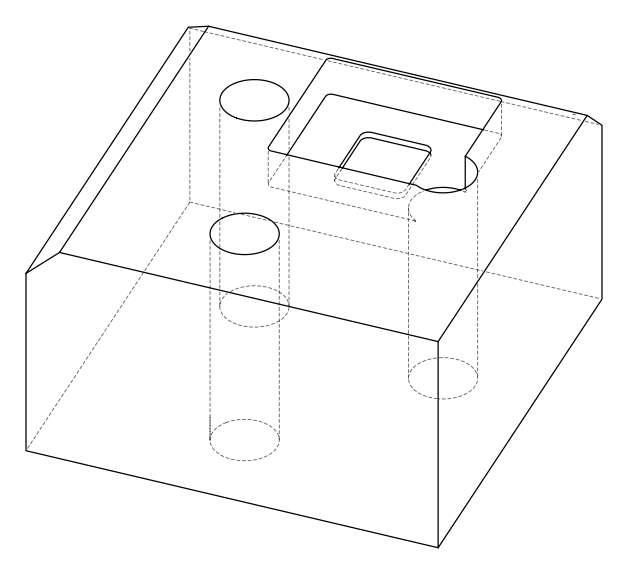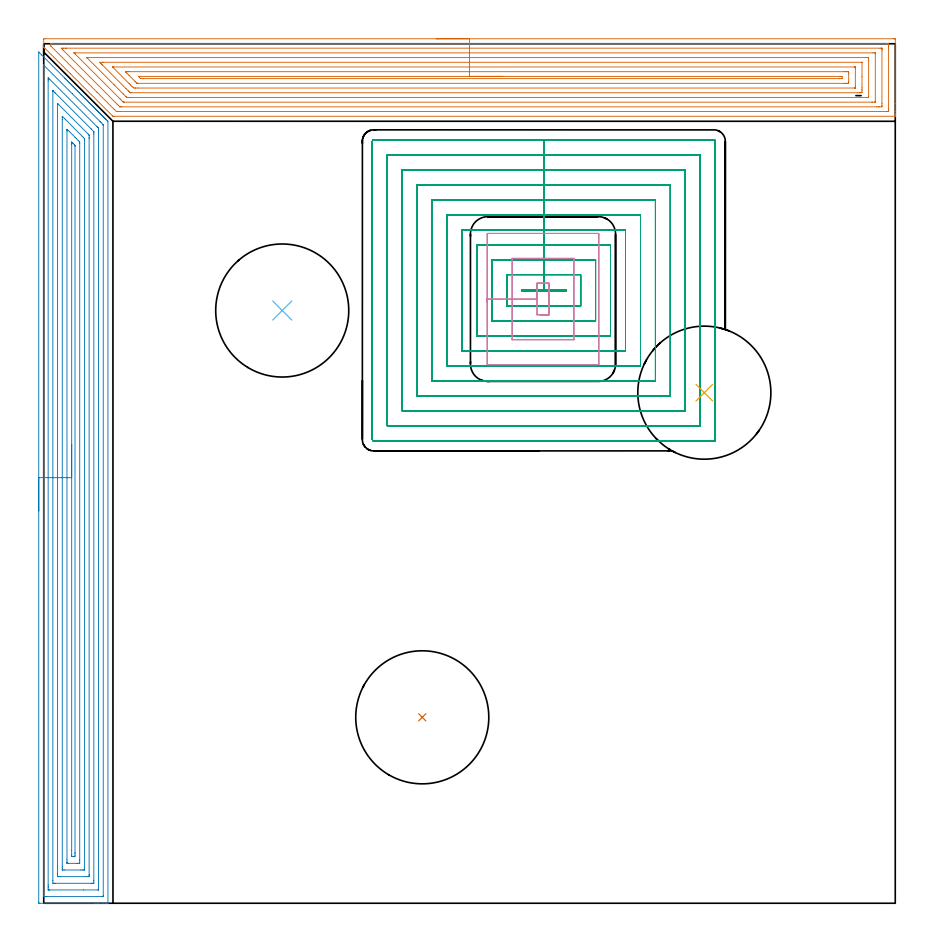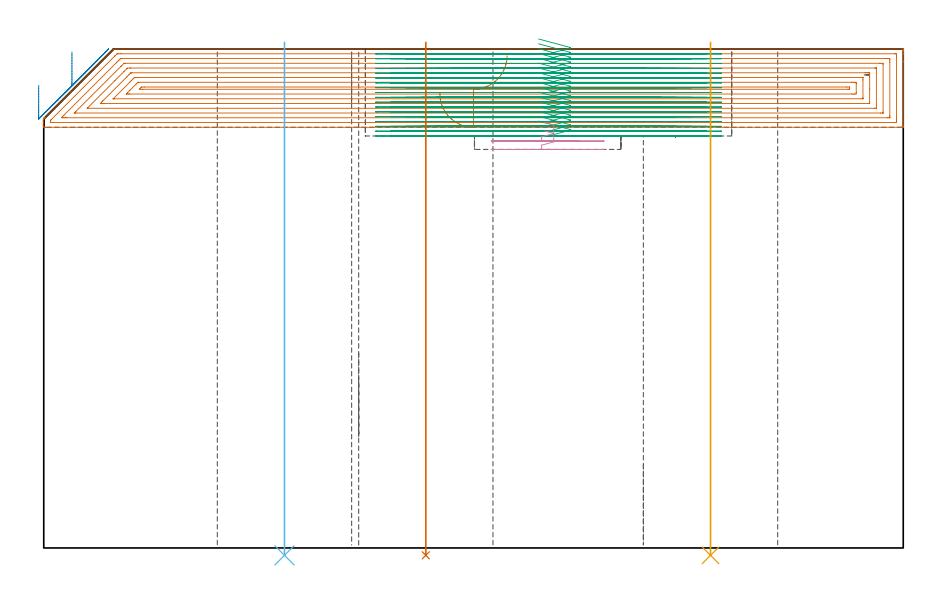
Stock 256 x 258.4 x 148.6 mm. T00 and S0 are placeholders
(PLAN: 7 operations, 3 tool changes, 122.1 min)
(1 AREA_MILL | FG_CHAMFER_SURFACE | UGT0205_001 | 18.02 min | 69383 mm3)
(2 AREA_MILL_1 | FG_CHAMFER_SURFACE_1 | UGT0205_001 | 15.99 min | 52494 mm3)
(3 MILL_RECTANGULAR_POCKET | POCKET_RECTANGULAR_STRAIGHT | NXT0201_008 | Follow Part, ap 1.5, ae 75% | 85.01 min | 272429 mm3)
(4 MILL_RECTANGULAR_POCKET_1 | POCKET_RECTANGULAR_STRAIGHT_1 | UGT0201_101 | Follow Part, ap 2.5, ae 75% | 1.28 min | 8558 mm3)
(5 INDEXABLE_INSERT_DRILL_THROUGH_HOLE_FROM_SOLID | STEP1HOLE | NXT0302_035 | 0.61 min | 164852 mm3)
(6 INDEXABLE_INSERT_DRILL_THROUGH_HOLE_FROM_SOLID_1 | STEP1HOLE_1 | NXT0302_035 | 0.61 min | 186642 mm3)
(7 INDEXABLE_INSERT_DRILL_THROUGH_HOLE_FROM_SOLID_2 | STEP1HOLE_2 | NXT0302_035 | 0.61 min | 186705 mm3)
(TOOL UGT0205_001 | Chamfer Mill 20 x 3 x 45 deg. | D20 FL50 Z2)
(TOOL NXT0201_008 | ENDMILL 6mm [2P460-0600-NA 1630] | D6 FL26 Z6)
(TOOL UGT0201_101 | End Mill 10 mm | D10 FL12 Z2)
(TOOL NXT0302_035 | Index. Insert Drill 40mm [880-D4000L40-05] | D40 PA176 FL200 Z2)
(OP 1 AREA_MILL)
G17 G21 G94 G90
T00 M6
G54
G17 G0 G90 X118. Y259.9 S1061 M3
G43 Z158.6 H0
Z135.3
G94 G1 X118.038 Z134.428 F250.
X118.152 Z133.563
X118.341 Z132.712
X118.603 Z131.88
X118.937 Z131.074
X119.34 Z130.3
X119.808 Z129.564
X120.34 Z128.872
X120.929 Z128.229
X121.572 Z127.64
X122.264 Z127.108
X123. Z126.64
X123.774 Z126.237
X124.58 Z125.903
X125.412 Z125.641
X126.263 Z125.452
X127.128 Z125.338
X128. Z125.3
X255.375
X255.722 Y259.897 Z125.302
X255.99 Y259.892 Z125.306
X256. Y259.62 Z125.577
Y240.433 Z144.763
Y238.035 Z147.16
Y237.327 Z147.873
Y237.036 Z148.164
Y236.641 Z148.55
X255.991 Y236.603 Z148.588
X255.822 Y236.6 Z148.6
X21.184
X20.797 Y236.605 Z148.591
X20.684 Y236.714 Z148.483
X8.039 Y249.36 Z135.839
X0.327 Y257.072 Z128.126
X0.266 Y257.133 Z128.064
X0.092 Y257.308 Z127.892
X0.029 Y257.373 Z127.827
X0.002 Y257.41 Z127.788
X0. Y257.664 Z127.535
Y258.465 Z126.729
Y259.707 Z125.49
X0.002 Y259.891 Z125.305
X0.453 Y259.9 Z125.3
X128.
Y258.486 Z126.714
X253.567 Y258.485 Z126.715
X253.587 Y258.484 Z126.716
X253.99 Y258.465 Z126.735
X253.997 Y258.058 Z127.142
X253.999 Y257.577 Z127.623
X254. Y257.167 Z128.033
X253.999 Y238.923 Z146.277
X253.997 Y238.516 Z146.684
X253.99 Y238.035 Z147.165
X253.607 Y238.015 Z147.185
X253.587
X22.992 Y238.014 Z147.186
X22.098 Y238.015 Z147.185
X22.078 Y238.016 Z147.184
X21.827 Y238.035 Z147.165
X21.184 Y238.668 Z146.532
X16.008 Y243.842 Z141.358
X2.274 Y257.577 Z127.623
X2.138 Y257.717 Z127.483
X2.052 Y257.81 Z127.39
X2.01 Y257.861 Z127.339
X2.007 Y257.885 Z127.315
X2.003 Y257.984 Z127.216
X2.01 Y258.465 Z126.735
X2.393 Y258.485 Z126.715
X2.413
X128. Y258.486 Z126.714
Y257.072 Z128.128
X251.414 Y257.071 Z128.129
X251.799 Y257.07 Z128.13
X251.928 Y257.069 Z128.131
X251.973 Y257.066 Z128.134
X251.99 Y257.063 Z128.137
X251.993 Y257.02 Z128.18
X251.997 Y256.888 Z128.312
X251.999 Y256.688 Z128.512
X252. Y256.489 Z128.711
Y240.501 Z144.699
X251.997 Y239.812 Z145.388
X251.995 Y239.618 Z145.582
X251.982 Y239.435 Z145.765
X251.799 Y239.433 Z145.767
X251.29 Y239.43 Z145.77
X250.906 Y239.429 Z145.771
X250.397 Y239.428 Z145.772
X23.357 Y239.429 Z145.771
X22.972 Y239.431 Z145.769
X22.917 Y239.433 Z145.767
X22.887 Y239.435 Z145.765
X22.857 Y239.454 Z145.746
X22.734 Y239.573 Z145.627
X22.489 Y239.812 Z145.388
X22.078 Y240.221 Z144.979
X21.599 Y240.7 Z144.5
X5.988 Y256.312 Z128.888
X5.616 Y256.688 Z128.512
X5.256 Y257.055 Z128.145
X5.61 Y257.065 Z128.135
X5.988 Y257.069 Z128.131
X6.497 Y257.071 Z128.129
X6.882 Y257.072 Z128.128
X128.
Y255.657 Z129.543
X249.262
X249.905 Y255.652 Z129.548
X249.978 Y255.65 Z129.55
X249.99 Y255.646 Z129.554
X249.994 Y255.623 Z129.577
X249.997 Y255.569 Z129.631
X249.999 Y255.354 Z129.846
Y241.15 Z144.05
X249.996 Y240.931 Z144.269
X249.993 Y240.876 Z144.324
X249.99 Y240.854 Z144.346
X249.973 Y240.85 Z144.35
X249.864 Y240.847 Z144.353
X249.118 Y240.843 Z144.357
X248.974
X24.24
X24.053 Y240.845 Z144.355
X23.96 Y240.847 Z144.353
X23.917 Y240.85 Z144.35
X23.865 Y240.893 Z144.307
X23.161 Y241.588 Z143.612
X22.972 Y241.777 Z143.423
X9.564 Y255.185 Z130.015
X9.157 Y255.597 Z129.603
X9.112 Y255.646 Z129.554
X9.11 Y255.652 Z129.548
X9.113 Y255.654 Z129.546
X9.146 Y255.656 Z129.544
X9.285 Y255.657 Z129.543
X9.564
X128.
Y254.243 Z130.957
X247.33 Y254.242 Z130.958
X247.551 Y254.241 Z130.959
X247.983 Y254.236 Z130.964
X247.99 Y254.024 Z131.176
X247.999 Y253.359 Z131.841
Y242.476 Z142.724
X247.997 Y242.31 Z142.89
X247.993 Y242.27 Z142.93
X247.991 Y242.265 Z142.935
X247.972 Y242.262 Z142.938
X247.919 Y242.259 Z142.941
X247.772 Y242.257 Z142.943
X247.551
X25.873 Y242.258 Z142.942
X25.653 Y242.259 Z142.941
X24.973 Y242.264 Z142.936
X24.759 Y242.443 Z142.757
X24.724 Y242.476 Z142.724
X23.865 Y243.333 Z141.867
X21.193 Y246.005 Z139.195
X13.139 Y254.059 Z131.141
X12.984 Y254.221 Z130.979
X12.971 Y254.238 Z130.962
Y254.239 Z130.961
X12.989 Y254.241 Z130.959
X13.009 Y254.243 Z130.957
X128.
Y252.829 Z132.371
X245.852 Y252.828 Z132.372
X245.938 Y252.826 Z132.374
X245.979 Y252.823 Z132.377
X245.99 Y252.82 Z132.38
X245.992 Y252.81 Z132.39
X245.998 Y252.682 Z132.518
X246. Y248.467 Z136.733
Y245.141 Z140.059
X245.999 Y244.687 Z140.513
X245.996 Y244.253 Z140.947
X245.991 Y243.807 Z141.393
X245.972 Y243.678 Z141.522
X245.835 Y243.676 Z141.524
X245.542 Y243.673 Z141.527
X245.234 Y243.671 Z141.529
X244.649
X26.238 Y243.672 Z141.528
X26.092 Y243.673 Z141.527
X26.02 Y243.676 Z141.524
X25.988 Y243.678 Z141.522
X25.923 Y243.737 Z141.463
X25.653 Y243.997 Z141.203
X25.395 Y244.253 Z140.947
X24.759 Y244.888 Z140.312
X17.608 Y252.039 Z133.161
X17.403 Y252.247 Z132.953
X17.2 Y252.455 Z132.745
X16.847 Y252.822 Z132.378
X17.027 Y252.825 Z132.375
X17.608 Y252.828 Z132.372
X17.917 Y252.829 Z132.371
X128.
Y251.415 Z133.785
X243.755
X243.811 Y251.414 Z133.786
X243.923 Y251.411 Z133.789
X243.989 Y251.408 Z133.792
X243.993 Y251.393 Z133.807
X243.996 Y251.359 Z133.841
X243.999 Y251.116 Z134.084
X244. Y245.786 Z139.414
X243.997 Y245.141 Z140.059
X243.994 Y245.111 Z140.089
X243.991 Y245.1 Z140.1
X243.976 Y245.092 Z140.108
X243.867 Y245.088 Z140.112
X243.81 Y245.086 Z140.114
X28.335 Y245.085 Z140.115
X27.493 Y245.089 Z140.111
X27.441 Y245.092 Z140.108
X26.968 Y245.141 Z140.059
X26.547 Y245.553 Z139.647
X26.068 Y246.029 Z139.171
X25.653 Y246.444 Z138.756
X20.739 Y251.359 Z133.841
X20.71 Y251.389 Z133.811
X20.697 Y251.405 Z133.795
Y251.407 Z133.793
X20.735 Y251.409 Z133.791
X20.959 Y251.414 Z133.786
X21.071 Y251.415 Z133.785
X128.
Y250.001 Z135.199
X240.653 Y250. Z135.2
X241.073
X241.549 Y249.997 Z135.203
X241.967 Y249.993 Z135.207
X241.997 Y249.582 Z135.618
X241.999 Y249.551 Z135.649
Y246.918 Z138.282
X241.998 Y246.887 Z138.313
X241.967 Y246.507 Z138.693
X241.491 Y246.502 Z138.698
X241.073 Y246.5 Z138.7
X240.6
X28.335
X28.195 Y246.501 Z138.699
X28.083 Y246.505 Z138.695
X28.052 Y246.507 Z138.693
X28.03 Y246.525 Z138.675
X27.984 Y246.567 Z138.633
X27.629 Y246.918 Z138.282
X27.441 Y247.106 Z138.094
X25.653 Y248.893 Z136.307
X24.965 Y249.582 Z135.618
X24.759 Y249.79 Z135.41
X24.616 Y249.943 Z135.257
X24.574 Y249.995 Z135.205
X24.595 Y249.996 Z135.204
X24.759 Y249.998 Z135.202
X25.233 Y250. Z135.2
X25.653 Y250.001 Z135.199
X128.
Y248.586 Z136.614
X239.394
X239.723 Y248.585 Z136.615
X239.887 Y248.582 Z136.618
X239.967 Y248.579 Z136.621
X239.99 Y248.571 Z136.629
X239.992 Y248.542 Z136.658
X239.996 Y247.988 Z137.212
X239.99 Y247.928 Z137.272
X239.985 Y247.92 Z137.28
X239.177 Y247.914 Z137.286
X29.905
X29.229 Y247.919 Z137.281
X29.113 Y247.921 Z137.279
X28.772 Y248.236 Z136.964
X28.45 Y248.579 Z136.621
X29.337 Y248.586 Z136.614
X128.
X128.872 Z136.652
X129.736 Z136.766
X130.588 Z136.954
X131.42 Z137.217
X132.226 Z137.551
X133. Z137.953
X133.736 Z138.422
X134.428 Z138.953
X135.071 Z139.543
X135.66 Z140.186
X136.191 Z140.878
X136.66 Z141.614
X137.063 Z142.387
X137.397 Z143.193
X137.659 Z144.025
X137.848 Z144.877
X137.962 Z145.742
X138. Z146.614
G0 Z158.6
M5
M2
(OP 2 AREA_MILL_1)
G17 G21 G94 G90
T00 M6
G54
G17 G0 G90 X-1.5 Y117.95 S1061 M3
G43 Z158.6 H0
Z137.8
G94 G1 Y117.988 Z136.928 F250.
Y118.102 Z136.064
Y118.291 Z135.212
Y118.553 Z134.38
Y118.887 Z133.574
Y119.29 Z132.8
Y119.758 Z132.064
Y120.29 Z131.372
Y120.879 Z130.729
Y121.522 Z130.14
Y122.214 Z129.608
Y122.95 Z129.14
Y123.724 Z128.737
Y124.53 Z128.403
Y125.362 Z128.141
Y126.213 Z127.952
Y127.078 Z127.838
Y127.95 Z127.8
Y255.774
X-1.495 Y255.875 Z127.803
X-1.493 Y255.882 Z127.805
X-1.474 Y255.875 Z127.824
X-0.639 Y255.039 Z128.66
X6.181 Y248.219 Z135.48
X6.225 Y248.176 Z135.523
X6.27 Y248.131 Z135.568
X6.478 Y247.923 Z135.777
X6.523 Y247.879 Z135.82
X6.567 Y247.833 Z135.866
X6.774 Y247.626 Z136.073
X6.82 Y247.582 Z136.117
X6.865 Y247.535 Z136.164
X7.071 Y247.33 Z136.37
X7.117 Y247.284 Z136.414
X7.163 Y247.237 Z136.462
X7.367 Y247.033 Z136.666
X7.414 Y246.987 Z136.711
X7.461 Y246.94 Z136.76
X7.664 Y246.736 Z136.963
X7.711 Y246.69 Z137.008
X7.759 Y246.642 Z137.058
X7.961 Y246.44 Z137.259
X8.008 Y246.393 Z137.305
X8.057 Y246.344 Z137.356
X8.257 Y246.143 Z137.556
X8.306 Y246.096 Z137.603
X8.354 Y246.046 Z137.653
X8.554 Y245.847 Z137.853
X8.603 Y245.799 Z137.9
X8.652 Y245.748 Z137.951
X8.85 Y245.55 Z138.149
X8.9 Y245.501 Z138.197
X8.95 Y245.45 Z138.249
X9.147 Y245.254 Z138.446
X9.197 Y245.204 Z138.494
X9.248 Y245.153 Z138.547
X9.443 Y244.957 Z138.742
X9.494 Y244.907 Z138.791
X9.546 Y244.855 Z138.845
X9.74 Y244.661 Z139.039
X9.792 Y244.61 Z139.088
X9.844 Y244.557 Z139.143
X10.036 Y244.364 Z139.335
X10.089 Y244.313 Z139.386
X10.142 Y244.259 Z139.44
X10.333 Y244.068 Z139.632
X10.386 Y244.016 Z139.683
X10.439 Y243.961 Z139.738
X10.629 Y243.771 Z139.928
X10.683 Y243.718 Z139.98
X10.737 Y243.663 Z140.036
X10.926 Y243.475 Z140.225
X10.98 Y243.421 Z140.277
X11.035 Y243.365 Z140.334
X11.222 Y243.178 Z140.521
X11.277 Y243.124 Z140.574
X11.333 Y243.068 Z140.632
X11.519 Y242.882 Z140.818
X11.575 Y242.827 Z140.871
X11.631 Y242.77 Z140.93
X11.815 Y242.585 Z141.114
X11.872 Y242.53 Z141.169
X11.929 Y242.472 Z141.228
X12.112 Y242.289 Z141.411
X12.169 Y242.232 Z141.466
X12.226 Y242.174 Z141.525
X12.408 Y241.992 Z141.707
X12.466 Y241.935 Z141.763
X12.524 Y241.876 Z141.823
X12.705 Y241.696 Z142.004
X12.763 Y241.638 Z142.06
X12.822 Y241.578 Z142.121
X13.001 Y241.399 Z142.3
X13.061 Y241.341 Z142.357
X13.12 Y241.281 Z142.419
X13.298 Y241.102 Z142.597
X13.358 Y241.044 Z142.654
X13.418 Y240.983 Z142.717
X13.595 Y240.806 Z142.894
X13.655 Y240.747 Z142.952
X13.716 Y240.685 Z143.015
X13.891 Y240.509 Z143.19
X13.952 Y240.449 Z143.249
X14.014 Y240.387 Z143.313
X14.188 Y240.213 Z143.487
X14.249 Y240.152 Z143.546
X14.311 Y240.089 Z143.61
X14.484 Y239.916 Z143.783
X14.547 Y239.855 Z143.843
X14.609 Y239.791 Z143.908
X14.781 Y239.62 Z144.08
X14.844 Y239.558 Z144.14
X14.907 Y239.493 Z144.206
X15.077 Y239.323 Z144.376
X15.141 Y239.261 Z144.437
X15.205 Y239.196 Z144.504
X15.374 Y239.027 Z144.673
X15.438 Y238.964 Z144.735
X15.503 Y238.898 Z144.802
X15.67 Y238.73 Z144.969
X15.735 Y238.666 Z145.032
X15.801 Y238.6 Z145.1
X15.967 Y238.434 Z145.266
X16.032 Y238.369 Z145.329
X16.098 Y238.302 Z145.397
X16.263 Y238.137 Z145.562
X16.33 Y238.072 Z145.626
X16.396 Y238.004 Z145.695
X16.56 Y237.841 Z145.859
X16.627 Y237.775 Z145.923
X16.694 Y237.706 Z145.993
X16.856 Y237.544 Z146.155
X16.924 Y237.478 Z146.22
X16.992 Y237.409 Z146.291
X17.153 Y237.248 Z146.452
X17.221 Y237.18 Z146.518
X17.29 Y237.111 Z146.589
X17.449 Y236.951 Z146.748
X17.518 Y236.883 Z146.815
X17.588 Y236.813 Z146.887
X17.746 Y236.655 Z147.045
X17.816 Y236.586 Z147.112
X17.885 Y236.515 Z147.185
X18.042 Y236.358 Z147.342
X18.113 Y236.289 Z147.409
X18.183 Y236.217 Z147.482
X18.339 Y236.061 Z147.638
X18.41 Y235.992 Z147.706
X18.481 Y235.919 Z147.78
X18.635 Y235.765 Z147.935
X18.707 Y235.695 Z148.003
X18.779 Y235.621 Z148.078
X19.004 Y235.396 Z148.304
X19.301 Y235.088 Z148.599
X19.3 Y0.174 Z148.6
X19.297 Y0.009 Z148.588
X19.281 Y0.005 Z148.572
X19.243 Y0.002 Z148.535
X18.839 Y0. Z148.138
X18.509 Z147.809
X17.816 Z147.111
X16.577 Z145.874
X16.032 Z145.327
X15.413 Z144.709
X-1.18 Z128.118
X-1.492 Y0.01 Z127.806
X-1.499 Y0.321 Z127.799
X-1.5 Y127.95 Z127.8
X-0.086 Z129.214
Y251.775
X-0.085 Y251.846 Z129.215
X-0.081 Y251.986 Z129.219
X-0.079 Y252.017 Z129.221
X-0.077 Z129.223
X-0.054 Y252. Z129.246
X-0.016 Y251.964 Z129.284
X8.603 Y243.348 Z137.903
X16.924 Y235.026 Z146.224
X17.221 Y234.728 Z146.521
X17.816 Y234.123 Z147.116
X17.879 Y234.041 Z147.179
X17.883 Y233.905 Z147.183
X17.885 Y233.834 Z147.185
Y2.267
X17.882 Y2.127 Z147.182
X17.879 Y2.035 Z147.179
X17.873 Y2.009 Z147.173
X17.865 Y2.007 Z147.165
X17.816 Y2.004 Z147.116
X17.33 Y2. Z146.63
X0.876 Z130.176
X0.39 Y2.001 Z129.69
X-0.016 Y2.008 Z129.284
X-0.067 Y2.01 Z129.233
X-0.079 Y2.197 Z129.221
X-0.084 Y2.337 Z129.216
X-0.085 Y2.408 Z129.215
X-0.086 Y127.95 Z129.214
X1.328 Z130.628
X1.329 Y247.237 Z130.629
X1.33 Y247.676 Z130.63
X1.334 Y248.131 Z130.634
X1.335 Y248.152 Z130.635
X1.364 Y248.131 Z130.664
X1.768 Y247.732 Z131.068
X16.032 Y233.468 Z145.332
X16.295 Y233.202 Z145.595
X16.425 Y233.067 Z145.725
X16.455 Y233.034 Z145.755
X16.465 Y233.001 Z145.765
X16.466 Y232.941 Z145.766
X16.47 Y232.502 Z145.77
X16.471 Y232.047 Z145.771
Y231.607
Y4.195
X16.469 Y4.085 Z145.769
X16.467 Y4.031 Z145.767
X16.465 Y4.012 Z145.765
X16.42 Y4.009 Z145.72
X16.225 Y4.002 Z145.525
X11.992 Y4. Z141.292
X1.768 Y4.001 Z131.068
X1.573 Y4.002 Z130.873
X1.444 Y4.006 Z130.744
X1.345 Y4.01 Z130.645
X1.335 Y4.05 Z130.635
X1.333 Y4.195 Z130.633
X1.33 Y4.634 Z130.63
X1.329 Y5.088 Z130.629
X1.328 Y5.528 Z130.628
Y127.95
X2.743 Z132.043
Y244.018
X2.745 Y244.196 Z132.045
X2.747 Y244.283 Z132.047
X2.748 Y244.29 Z132.048
X2.759 Y244.283 Z132.059
X2.794 Y244.251 Z132.094
X3.388 Y243.663 Z132.688
X3.551 Y243.501 Z132.851
X14.249 Y232.802 Z143.549
X14.998 Y232.047 Z144.298
X15.048 Y231.991 Z144.348
X15.051 Y231.945 Z144.351
X15.054 Y231.845 Z144.354
X15.056 Y231.642 Z144.356
X15.057 Y231.238 Z144.357
Y6.875
X15.052 Y6.071 Z144.352
X15.051 Y6.02 Z144.351
X15.013 Y6.01 Z144.313
X14.904 Y6.006 Z144.204
X14.686 Y6.003 Z143.986
X14.249 Y6. Z143.549
X3.551 Z132.851
X3.106 Y6.002 Z132.406
X2.893 Y6.006 Z132.193
X2.787 Y6.01 Z132.087
X2.749 Y6.018 Z132.049
X2.743 Y6.875 Z132.043
Y127.95
X4.157 Z133.457
Y240.089
X4.159 Y240.373 Z133.459
X4.16 Y240.415 Z133.46
X4.162 Y240.425 Z133.462
X4.229 Y240.363 Z133.529
X4.371 Y240.228 Z133.671
X4.442 Y240.159 Z133.742
X4.513 Y240.089 Z133.813
X13.358 Y231.243 Z142.658
X13.446 Y231.154 Z142.746
X13.535 Y231.055 Z142.835
X13.636 Y230.934 Z142.936
X13.638 Y230.873 Z142.938
X13.642 Y230.26 Z142.942
X13.643 Y229.974 Z142.943
Y8.662
X13.642 Y8.378 Z142.942
X13.638 Y8.091 Z142.938
X13.636 Y8.018 Z142.936
X13.605 Y8.01 Z142.905
X13.523 Y8.006 Z142.823
X13.358 Y8.002 Z142.658
X13.127 Y8. Z142.427
X12.466 Z141.766
X5.103 Z134.403
X4.442 Y8.002 Z133.742
X4.208 Y8.004 Z133.508
X4.168 Y8.01 Z133.468
X4.164 Y8.02 Z133.464
X4.161 Y8.051 Z133.461
X4.158 Y8.662 Z133.458
X4.157 Y8.948 Z133.457
Y127.95
X5.571 Z134.871
Y235.621
X5.573 Y236.275 Z134.873
X5.577 Y236.515 Z134.877
X5.578 Y236.557 Z134.878
X5.587 Y236.553 Z134.887
X5.633 Y236.515 Z134.933
X6.225 Y235.927 Z135.525
X6.531 Y235.621 Z135.831
X11.575 Y230.577 Z140.875
X11.889 Y230.26 Z141.189
X12.206 Y229.934 Z141.506
X12.222 Y229.888 Z141.522
X12.225 Y229.85 Z141.525
X12.227 Y229.768 Z141.527
X12.229 Y229.605 Z141.529
Y229.367
X12.228 Y10.45 Z141.528
X12.225 Y10.122 Z141.525
X12.223 Y10.041 Z141.523
X12.221 Y10.01 Z141.521
X12.172 Y10.007 Z141.472
X12.021 Y10.002 Z141.321
X11.575 Y10. Z140.875
X11.132 Z140.432
X6.225 Y10.001 Z135.525
X5.779 Y10.003 Z135.079
X5.611 Y10.01 Z134.911
X5.578 Y10.015 Z134.878
X5.576 Y10.075 Z134.876
X5.573 Y10.21 Z134.873
X5.572 Y10.45 Z134.872
X5.571 Y11.105 Z134.871
Y127.95
X6.985 Z136.285
X6.986 Y232.179 Z136.286
X6.987 Y232.311 Z136.287
X6.992 Y232.574 Z136.292
X6.999 Y232.693 Z136.299
X7.038 Y232.658 Z136.338
X7.117 Y232.583 Z136.417
X7.656 Y232.047 Z136.956
X9.443 Y230.26 Z138.743
X9.792 Y229.911 Z139.092
X10.334 Y229.367 Z139.634
X10.683 Y229.008 Z139.983
X10.808 Y228.864 Z140.108
X10.812 Y228.605 Z140.112
X10.814 Y228.473 Z140.114
Y12.999
X10.81 Y12.237 Z140.11
X10.808 Y12.111 Z140.108
X10.795 Y12.01 Z140.095
X10.683 Y12.007 Z139.983
X10.027 Y12.001 Z139.327
X7.352 Z136.652
X7.117 Y12.006 Z136.417
X7.039 Y12.01 Z136.339
X6.992 Y12.025 Z136.292
X6.989 Y12.105 Z136.289
X6.986 Y12.237 Z136.286
X6.985 Y12.368 Z136.285
Y13.13
Y127.95
X8.399 Z137.699
X8.4 Y228.081 Z137.7
X8.401 Y228.473 Z137.701
X8.404 Y228.766 Z137.704
X8.406 Y228.826 Z137.706
X8.408 Y228.833 Z137.708
X8.436 Y228.809 Z137.736
X8.505 Y228.744 Z137.805
X8.78 Y228.473 Z138.08
X8.9 Y228.353 Z138.2
X9.284 Y227.962 Z138.584
X9.378 Y227.863 Z138.678
X9.394 Y227.838 Z138.694
X9.396 Y227.807 Z138.696
X9.398 Y227.747 Z138.698
X9.4 Y227.58 Z138.7
Y15.309
X9.399 Y14.917 Z138.699
X9.397 Y14.419 Z138.697
X9.393 Y14.024 Z138.693
X8.922 Y14.001 Z138.222
X8.9 Y14.002 Z138.2
X8.407 Y14.024 Z137.707
X8.402 Y14.523 Z137.702
X8.399 Y15.811 Z137.699
Y127.95
Y128.822 Z137.738
Y129.686 Z137.851
Y130.538 Z138.04
Y131.37 Z138.303
Y132.176 Z138.636
Y132.95 Z139.039
Y133.686 Z139.508
Y134.378 Z140.039
Y135.021 Z140.628
Y135.61 Z141.272
Y136.141 Z141.964
Y136.61 Z142.699
Y137.013 Z143.473
Y137.347 Z144.279
Y137.609 Z145.111
Y137.798 Z145.963
Y137.912 Z146.828
Y137.95 Z147.699
G0 Z158.6
M5
M2
(OP 3 MILL_RECTANGULAR_POCKET)
G17 G21 G94 G90
T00 M6
G54
G17 G0 G90 X147.384 Y184. S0 M3
G43 Z158.6 H1
Z151.6
G94 G1 X156.9 Z149.05 F250.
Y184.5 Z148.916
X150.35 Z147.161
X143.8 F500.
Y184.
X156.9
Y184.5
X150.35
Y189.
X139.3
Y179.5
X161.4
Y189.
X150.35
Y193.5
X134.8
Y175.
X165.9
Y193.5
X150.35
Y198.
X130.3
Y170.5
X170.4
Y198.
X150.35
Y202.5
X125.8
Y166.
X174.9
Y202.5
X150.35
Y207.
X121.3
Y161.5
X179.4
Y207.
X150.35
Y211.5
X116.8
Y157.
X183.9
Y211.5
X150.35
Y216.
X112.3
Y152.5
X188.4
Y216.
X150.35
Y220.5
X107.8
Y148.
X192.9
Y220.5
X150.35
Y225.
X103.3
Y143.5
X197.4
Y225.
X150.35
Y229.5
X99.2
G3 X98.8 Y229.1 R0.4
G1 Y139.4
G3 X99.2 Y139. R0.4
G1 X201.9
Y229.1
G3 X201.5 Y229.5 R0.4
G1 X150.35
X149.35
G0 X147.384 Y184. Z150.161
G1 X156.9 Z147.611 F250.
Y184.5 Z147.477
X150.35 Z145.722
X143.8 F500.
Y184.
X156.9
Y184.5
X150.35
Y189.
X139.3
Y179.5
X161.4
Y189.
X150.35
Y193.5
X134.8
Y175.
X165.9
Y193.5
X150.35
Y198.
X130.3
Y170.5
X170.4
Y198.
X150.35
Y202.5
X125.8
Y166.
X174.9
Y202.5
X150.35
Y207.
X121.3
Y161.5
X179.4
Y207.
X150.35
Y211.5
X116.8
Y157.
X183.9
Y211.5
X150.35
Y216.
X112.3
Y152.5
X188.4
Y216.
X150.35
Y220.5
X107.8
Y148.
X192.9
Y220.5
X150.35
Y225.
X103.3
Y143.5
X197.4
Y225.
X150.35
Y229.5
X99.2
G3 X98.8 Y229.1 R0.4
G1 Y139.4
G3 X99.2 Y139. R0.4
G1 X201.9
Y229.1
G3 X201.5 Y229.5 R0.4
G1 X150.35
X149.35
G0 X147.384 Y184. Z148.722
G1 X156.9 Z146.172 F250.
Y184.5 Z146.038
X150.35 Z144.283
X143.8 F500.
Y184.
X156.9
Y184.5
X150.35
Y189.
X139.3
Y179.5
X161.4
Y189.
X150.35
Y193.5
X134.8
Y175.
X165.9
Y193.5
X150.35
Y198.
X130.3
Y170.5
X170.4
Y198.
X150.35
Y202.5
X125.8
Y166.
X174.9
Y202.5
X150.35
Y207.
X121.3
Y161.5
X179.4
Y207.
X150.35
Y211.5
X116.8
Y157.
X183.9
Y211.5
X150.35
Y216.
X112.3
Y152.5
X188.4
Y216.
X150.35
Y220.5
X107.8
Y148.
X192.9
Y220.5
X150.35
Y225.
X103.3
Y143.5
X197.4
Y225.
X150.35
Y229.5
X99.2
G3 X98.8 Y229.1 R0.4
G1 Y139.4
G3 X99.2 Y139. R0.4
G1 X201.9
Y229.1
G3 X201.5 Y229.5 R0.4
G1 X150.35
X149.35
G0 X147.384 Y184. Z147.283
G1 X156.9 Z144.733 F250.
Y184.5 Z144.599
X150.35 Z142.844
X143.8 F500.
Y184.
X156.9
Y184.5
X150.35
Y189.
X139.3
Y179.5
X161.4
Y189.
X150.35
Y193.5
X134.8
Y175.
X165.9
Y193.5
X150.35
Y198.
X130.3
Y170.5
X170.4
Y198.
X150.35
Y202.5
X125.8
Y166.
X174.9
Y202.5
X150.35
Y207.
X121.3
Y161.5
X179.4
Y207.
X150.35
Y211.5
X116.8
Y157.
X183.9
Y211.5
X150.35
Y216.
X112.3
Y152.5
X188.4
Y216.
X150.35
Y220.5
X107.8
Y148.
X192.9
Y220.5
X150.35
Y225.
X103.3
Y143.5
X197.4
Y225.
X150.35
Y229.5
X99.2
G3 X98.8 Y229.1 R0.4
G1 Y139.4
G3 X99.2 Y139. R0.4
G1 X201.9
Y229.1
G3 X201.5 Y229.5 R0.4
G1 X150.35
X149.35
G0 X147.384 Y184. Z145.844
G1 X156.9 Z143.295 F250.
Y184.5 Z143.161
X150.35 Z141.405
X143.8 F500.
Y184.
X156.9
Y184.5
X150.35
Y189.
X139.3
Y179.5
X161.4
Y189.
X150.35
Y193.5
X134.8
Y175.
X165.9
Y193.5
X150.35
Y198.
X130.3
Y170.5
X170.4
Y198.
X150.35
Y202.5
X125.8
Y166.
X174.9
Y202.5
X150.35
Y207.
X121.3
Y161.5
X179.4
Y207.
X150.35
Y211.5
X116.8
Y157.
X183.9
Y211.5
X150.35
Y216.
X112.3
Y152.5
X188.4
Y216.
X150.35
Y220.5
X107.8
Y148.
X192.9
Y220.5
X150.35
Y225.
X103.3
Y143.5
X197.4
Y225.
X150.35
Y229.5
X99.2
G3 X98.8 Y229.1 R0.4
G1 Y139.4
G3 X99.2 Y139. R0.4
G1 X201.9
Y229.1
G3 X201.5 Y229.5 R0.4
G1 X150.35
X149.35
G0 X147.384 Y184. Z144.405
G1 X156.9 Z141.856 F250.
Y184.5 Z141.722
X150.35 Z139.967
X143.8 F500.
Y184.
X156.9
Y184.5
X150.35
Y189.
X139.3
Y179.5
X161.4
Y189.
X150.35
Y193.5
X134.8
Y175.
X165.9
Y193.5
X150.35
Y198.
X130.3
Y170.5
X170.4
Y198.
X150.35
Y202.5
X125.8
Y166.
X174.9
Y202.5
X150.35
Y207.
X121.3
Y161.5
X179.4
Y207.
X150.35
Y211.5
X116.8
Y157.
X183.9
Y211.5
X150.35
Y216.
X112.3
Y152.5
X188.4
Y216.
X150.35
Y220.5
X107.8
Y148.
X192.9
Y220.5
X150.35
Y225.
X103.3
Y143.5
X197.4
Y225.
X150.35
Y229.5
X99.2
G3 X98.8 Y229.1 R0.4
G1 Y139.4
G3 X99.2 Y139. R0.4
G1 X201.9
Y229.1
G3 X201.5 Y229.5 R0.4
G1 X150.35
X149.35
G0 X147.384 Y184. Z142.967
G1 X156.9 Z140.417 F250.
Y184.5 Z140.283
X150.35 Z138.528
X143.8 F500.
Y184.
X156.9
Y184.5
X150.35
Y189.
X139.3
Y179.5
X161.4
Y189.
X150.35
Y193.5
X134.8
Y175.
X165.9
Y193.5
X150.35
Y198.
X130.3
Y170.5
X170.4
Y198.
X150.35
Y202.5
X125.8
Y166.
X174.9
Y202.5
X150.35
Y207.
X121.3
Y161.5
X179.4
Y207.
X150.35
Y211.5
X116.8
Y157.
X183.9
Y211.5
X150.35
Y216.
X112.3
Y152.5
X188.4
Y216.
X150.35
Y220.5
X107.8
Y148.
X192.9
Y220.5
X150.35
Y225.
X103.3
Y143.5
X197.4
Y225.
X150.35
Y229.5
X99.2
G3 X98.8 Y229.1 R0.4
G1 Y139.4
G3 X99.2 Y139. R0.4
G1 X201.9
Y229.1
G3 X201.5 Y229.5 R0.4
G1 X150.35
X149.35
G0 X147.384 Y184. Z141.528
G1 X156.9 Z138.978 F250.
Y184.5 Z138.844
X150.35 Z137.089
X143.8 F500.
Y184.
X156.9
Y184.5
X150.35
Y189.
X139.3
Y179.5
X161.4
Y189.
X150.35
Y193.5
X134.8
Y175.
X165.9
Y193.5
X150.35
Y198.
X130.3
Y170.5
X170.4
Y198.
X150.35
Y202.5
X125.8
Y166.
X174.9
Y202.5
X150.35
Y207.
X121.3
Y161.5
X179.4
Y207.
X150.35
Y211.5
X116.8
Y157.
X183.9
Y211.5
X150.35
Y216.
X112.3
Y152.5
X188.4
Y216.
X150.35
Y220.5
X107.8
Y148.
X192.9
Y220.5
X150.35
Y225.
X103.3
Y143.5
X197.4
Y225.
X150.35
Y229.5
X99.2
G3 X98.8 Y229.1 R0.4
G1 Y139.4
G3 X99.2 Y139. R0.4
G1 X201.9
Y229.1
G3 X201.5 Y229.5 R0.4
G1 X150.35
X149.35
G0 X147.384 Y184. Z140.089
G1 X156.9 Z137.539 F250.
Y184.5 Z137.405
X150.35 Z135.65
X143.8 F500.
Y184.
X156.9
Y184.5
X150.35
Y189.
X139.3
Y179.5
X161.4
Y189.
X150.35
Y193.5
X134.8
Y175.
X165.9
Y193.5
X150.35
Y198.
X130.3
Y170.5
X170.4
Y198.
X150.35
Y202.5
X125.8
Y166.
X174.9
Y202.5
X150.35
Y207.
X121.3
Y161.5
X179.4
Y207.
X150.35
Y211.5
X116.8
Y157.
X183.9
Y211.5
X150.35
Y216.
X112.3
Y152.5
X188.4
Y216.
X150.35
Y220.5
X107.8
Y148.
X192.9
Y220.5
X150.35
Y225.
X103.3
Y143.5
X197.4
Y225.
X150.35
Y229.5
X99.2
G3 X98.8 Y229.1 R0.4
G1 Y139.4
G3 X99.2 Y139. R0.4
G1 X201.9
Y229.1
G3 X201.5 Y229.5 R0.4
G1 X150.35
X149.35
G0 X147.384 Y184. Z138.65
G1 X156.9 Z136.1 F250.
Y184.5 Z135.966
X150.35 Z134.211
X143.8 F500.
Y184.
X156.9
Y184.5
X150.35
Y189.
X139.3
Y179.5
X161.4
Y189.
X150.35
Y193.5
X134.8
Y175.
X165.9
Y193.5
X150.35
Y198.
X130.3
Y170.5
X170.4
Y198.
X150.35
Y202.5
X125.8
Y166.
X174.9
Y202.5
X150.35
Y207.
X121.3
Y161.5
X179.4
Y207.
X150.35
Y211.5
X116.8
Y157.
X183.9
Y211.5
X150.35
Y216.
X112.3
Y152.5
X188.4
Y216.
X150.35
Y220.5
X107.8
Y148.
X192.9
Y220.5
X150.35
Y225.
X103.3
Y143.5
X197.4
Y225.
X150.35
Y229.5
X99.2
G3 X98.8 Y229.1 R0.4
G1 Y139.4
G3 X99.2 Y139. R0.4
G1 X201.9
Y229.1
G3 X201.5 Y229.5 R0.4
G1 X150.35
X149.35
G0 X147.384 Y184. Z137.211
G1 X156.9 Z134.661 F250.
Y184.5 Z134.527
X150.35 Z132.772
X143.8 F500.
Y184.
X156.9
Y184.5
X150.35
Y189.
X139.3
Y179.5
X161.4
Y189.
X150.35
Y193.5
X134.8
Y175.
X165.9
Y193.5
X150.35
Y198.
X130.3
Y170.5
X170.4
Y198.
X150.35
Y202.5
X125.8
Y166.
X174.9
Y202.5
X150.35
Y207.
X121.3
Y161.5
X179.4
Y207.
X150.35
Y211.5
X116.8
Y157.
X183.9
Y211.5
X150.35
Y216.
X112.3
Y152.5
X188.4
Y216.
X150.35
Y220.5
X107.8
Y148.
X192.9
Y220.5
X150.35
Y225.
X103.3
Y143.5
X197.4
Y225.
X150.35
Y229.5
X99.2
G3 X98.8 Y229.1 R0.4
G1 Y139.4
G3 X99.2 Y139. R0.4
G1 X201.9
Y229.1
G3 X201.5 Y229.5 R0.4
G1 X150.35
X149.35
G0 X147.384 Y184. Z135.772
G1 X156.9 Z133.222 F250.
Y184.5 Z133.088
X150.35 Z131.333
X143.8 F500.
Y184.
X156.9
Y184.5
X150.35
Y189.
X139.3
Y179.5
X161.4
Y189.
X150.35
Y193.5
X134.8
Y175.
X165.9
Y193.5
X150.35
Y198.
X130.3
Y170.5
X170.4
Y198.
X150.35
Y202.5
X125.8
Y166.
X174.9
Y202.5
X150.35
Y207.
X121.3
Y161.5
X179.4
Y207.
X150.35
Y211.5
X116.8
Y157.
X183.9
Y211.5
X150.35
Y216.
X112.3
Y152.5
X188.4
Y216.
X150.35
Y220.5
X107.8
Y148.
X192.9
Y220.5
X150.35
Y225.
X103.3
Y143.5
X197.4
Y225.
X150.35
Y229.5
X99.2
G3 X98.8 Y229.1 R0.4
G1 Y139.4
G3 X99.2 Y139. R0.4
G1 X201.9
Y229.1
G3 X201.5 Y229.5 R0.4
G1 X150.35
X149.35
G0 X147.384 Y184. Z134.333
G1 X156.9 Z131.783 F250.
Y184.5 Z131.649
X150.35 Z129.894
X143.8 F500.
Y184.
X156.9
Y184.5
X150.35
Y189.
X139.3
Y179.5
X161.4
Y189.
X150.35
Y193.5
X134.8
Y175.
X165.9
Y193.5
X150.35
Y198.
X130.3
Y170.5
X170.4
Y198.
X150.35
Y202.5
X125.8
Y166.
X174.9
Y202.5
X150.35
Y207.
X121.3
Y161.5
X179.4
Y207.
X150.35
Y211.5
X116.8
Y157.
X183.9
Y211.5
X150.35
Y216.
X112.3
Y152.5
X188.4
Y216.
X150.35
Y220.5
X107.8
Y148.
X192.9
Y220.5
X150.35
Y225.
X103.3
Y143.5
X197.4
Y225.
X150.35
Y229.5
X99.2
G3 X98.8 Y229.1 R0.4
G1 Y139.4
G3 X99.2 Y139. R0.4
G1 X201.9
Y229.1
G3 X201.5 Y229.5 R0.4
G1 X150.35
X149.35
G0 X147.384 Y184. Z132.894
G1 X156.9 Z130.345 F250.
Y184.5 Z130.211
X150.35 Z128.456
X143.8 F500.
Y184.
X156.9
Y184.5
X150.35
Y189.
X139.3
Y179.5
X161.4
Y189.
X150.35
Y193.5
X134.8
Y175.
X165.9
Y193.5
X150.35
Y198.
X130.3
Y170.5
X170.4
Y198.
X150.35
Y202.5
X125.8
Y166.
X174.9
Y202.5
X150.35
Y207.
X121.3
Y161.5
X179.4
Y207.
X150.35
Y211.5
X116.8
Y157.
X183.9
Y211.5
X150.35
Y216.
X112.3
Y152.5
X188.4
Y216.
X150.35
Y220.5
X107.8
Y148.
X192.9
Y220.5
X150.35
Y225.
X103.3
Y143.5
X197.4
Y225.
X150.35
Y229.5
X99.2
G3 X98.8 Y229.1 R0.4
G1 Y139.4
G3 X99.2 Y139. R0.4
G1 X201.9
Y229.1
G3 X201.5 Y229.5 R0.4
G1 X150.35
X149.35
G0 X147.384 Y184. Z131.456
G1 X156.9 Z128.906 F250.
Y184.5 Z128.772
X150.35 Z127.017
X143.8 F500.
Y184.
X156.9
Y184.5
X150.35
Y189.
X139.3
Y179.5
X161.4
Y189.
X150.35
Y193.5
X134.8
Y175.
X165.9
Y193.5
X150.35
Y198.
X130.3
Y170.5
X170.4
Y198.
X150.35
Y202.5
X125.8
Y166.
X174.9
Y202.5
X150.35
Y207.
X121.3
Y161.5
X179.4
Y207.
X150.35
Y211.5
X116.8
Y157.
X183.9
Y211.5
X150.35
Y216.
X112.3
Y152.5
X188.4
Y216.
X150.35
Y220.5
X107.8
Y148.
X192.9
Y220.5
X150.35
Y225.
X103.3
Y143.5
X197.4
Y225.
X150.35
Y229.5
X99.2
G3 X98.8 Y229.1 R0.4
G1 Y139.4
G3 X99.2 Y139. R0.4
G1 X201.9
Y229.1
G3 X201.5 Y229.5 R0.4
G1 X150.35
X149.35
G0 X147.384 Y184. Z130.017
G1 X156.9 Z127.467 F250.
Y184.5 Z127.333
X150.35 Z125.578
X143.8 F500.
Y184.
X156.9
Y184.5
X150.35
Y189.
X139.3
Y179.5
X161.4
Y189.
X150.35
Y193.5
X134.8
Y175.
X165.9
Y193.5
X150.35
Y198.
X130.3
Y170.5
X170.4
Y198.
X150.35
Y202.5
X125.8
Y166.
X174.9
Y202.5
X150.35
Y207.
X121.3
Y161.5
X179.4
Y207.
X150.35
Y211.5
X116.8
Y157.
X183.9
Y211.5
X150.35
Y216.
X112.3
Y152.5
X188.4
Y216.
X150.35
Y220.5
X107.8
Y148.
X192.9
Y220.5
X150.35
Y225.
X103.3
Y143.5
X197.4
Y225.
X150.35
Y229.5
X99.2
G3 X98.8 Y229.1 R0.4
G1 Y139.4
G3 X99.2 Y139. R0.4
G1 X201.9
Y229.1
G3 X201.5 Y229.5 R0.4
G1 X150.35
X149.35
G0 X147.384 Y184. Z128.578
G1 X156.9 Z126.028 F250.
Y184.5 Z125.894
X150.35 Z124.139
X143.8 F500.
Y184.
X156.9
Y184.5
X150.35
Y189.
X139.3
Y179.5
X161.4
Y189.
X150.35
Y193.5
X134.8
Y175.
X165.9
Y193.5
X150.35
Y198.
X130.3
Y170.5
X170.4
Y198.
X150.35
Y202.5
X125.8
Y166.
X174.9
Y202.5
X150.35
Y207.
X121.3
Y161.5
X179.4
Y207.
X150.35
Y211.5
X116.8
Y157.
X183.9
Y211.5
X150.35
Y216.
X112.3
Y152.5
X188.4
Y216.
X150.35
Y220.5
X107.8
Y148.
X192.9
Y220.5
X150.35
Y225.
X103.3
Y143.5
X197.4
Y225.
X150.35
Y229.5
X99.2
G3 X98.8 Y229.1 R0.4
G1 Y139.4
G3 X99.2 Y139. R0.4
G1 X201.9
Y229.1
G3 X201.5 Y229.5 R0.4
G1 X150.35
X149.35
G0 X147.384 Y184. Z127.139
G1 X156.9 Z124.589 F250.
Y184.5 Z124.455
X150.35 Z122.7
X143.8 F500.
Y184.
X156.9
Y184.5
X150.35
Y189.
X139.3
Y179.5
X161.4
Y189.
X150.35
Y193.5
X134.8
Y175.
X165.9
Y193.5
X150.35
Y198.
X130.3
Y170.5
X170.4
Y198.
X150.35
Y202.5
X125.8
Y166.
X174.9
Y202.5
X150.35
Y207.
X121.3
Y161.5
X179.4
Y207.
X150.35
Y211.5
X116.8
Y157.
X183.9
Y211.5
X150.35
Y216.
X112.3
Y152.5
X188.4
Y216.
X150.35
Y220.5
X107.8
Y148.
X192.9
Y220.5
X150.35
Y225.
X103.3
Y143.5
X197.4
Y225.
X150.35
Y229.5
X99.2
G3 X98.8 Y229.1 R0.4
G1 Y139.4
G3 X99.2 Y139. R0.4
G1 X201.9
Y229.1
G3 X201.5 Y229.5 R0.4
G1 X150.35
X149.35
G0 Z158.6
M5
M2
(OP 4 MILL_RECTANGULAR_POCKET_1)
G17 G21 G94 G90
T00 M6
G54
G17 G0 G90 X149.255 Y176.9 S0 M3
G43 Z158.6 H0
Z126.683
G94 G1 X151.9 Z125.975 F250.
Y186.4 Z123.429
X148.3 Z122.464
Y181.65 Z121.192
Y176.9 F500.
X151.9
Y186.4
X148.3
Y181.65
X140.8
Y169.4
X159.4
Y193.9
X140.8
Y181.65
X133.3
Y162.1
G3 X133.5 Y161.9 R0.2
G1 X166.7
G3 X166.9 Y162.1 R0.2
G1 Y201.2
G3 X166.7 Y201.4 R0.2
G1 X133.5
G3 X133.3 Y201.2 R0.2
G1 Y181.65
Y180.65
G0 X149.255 Y176.9 Z124.192
G1 X151.9 Z123.483 F250.
Y186.4 Z120.937
X148.3 Z119.973
Y181.65 Z118.7
Y176.9 F500.
X151.9
Y186.4
X148.3
Y181.65
X140.8
Y169.4
X159.4
Y193.9
X140.8
Y181.65
X133.3
Y162.1
G3 X133.5 Y161.9 R0.2
G1 X166.7
G3 X166.9 Y162.1 R0.2
G1 Y201.2
G3 X166.7 Y201.4 R0.2
G1 X133.5
G3 X133.3 Y201.2 R0.2
G1 Y181.65
Y180.65
G0 Z158.6
M5
M2
(OP 5 INDEXABLE_INSERT_DRILL_THROUGH_HOLE_FROM_SOLID)
G17 G21 G94 G90
T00 M6
G54
G17 G0 G90 X198.6 Y153.5 S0 M3
G43 Z158.6 H1
G94 G81 G98 Z-2.198 F250. R150.6
G80
M5
M2
(OP 6 INDEXABLE_INSERT_DRILL_THROUGH_HOLE_FROM_SOLID_1)
G17 G21 G94 G90
T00 M6
G54
G17 G0 G90 X71.7 Y178.2 S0 M3
G43 Z158.6 H1
G94 G81 G98 Z-2.198 F250. R150.6
G80
M5
M2
(OP 7 INDEXABLE_INSERT_DRILL_THROUGH_HOLE_FROM_SOLID_2)
G17 G21 G94 G90
T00 M6
G54
G17 G0 G90 X113.8 Y55.9 S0 M3
G43 Z158.6 H1
G94 G81 G98 Z-2.198 F250. R150.6
G80
M5
M2
